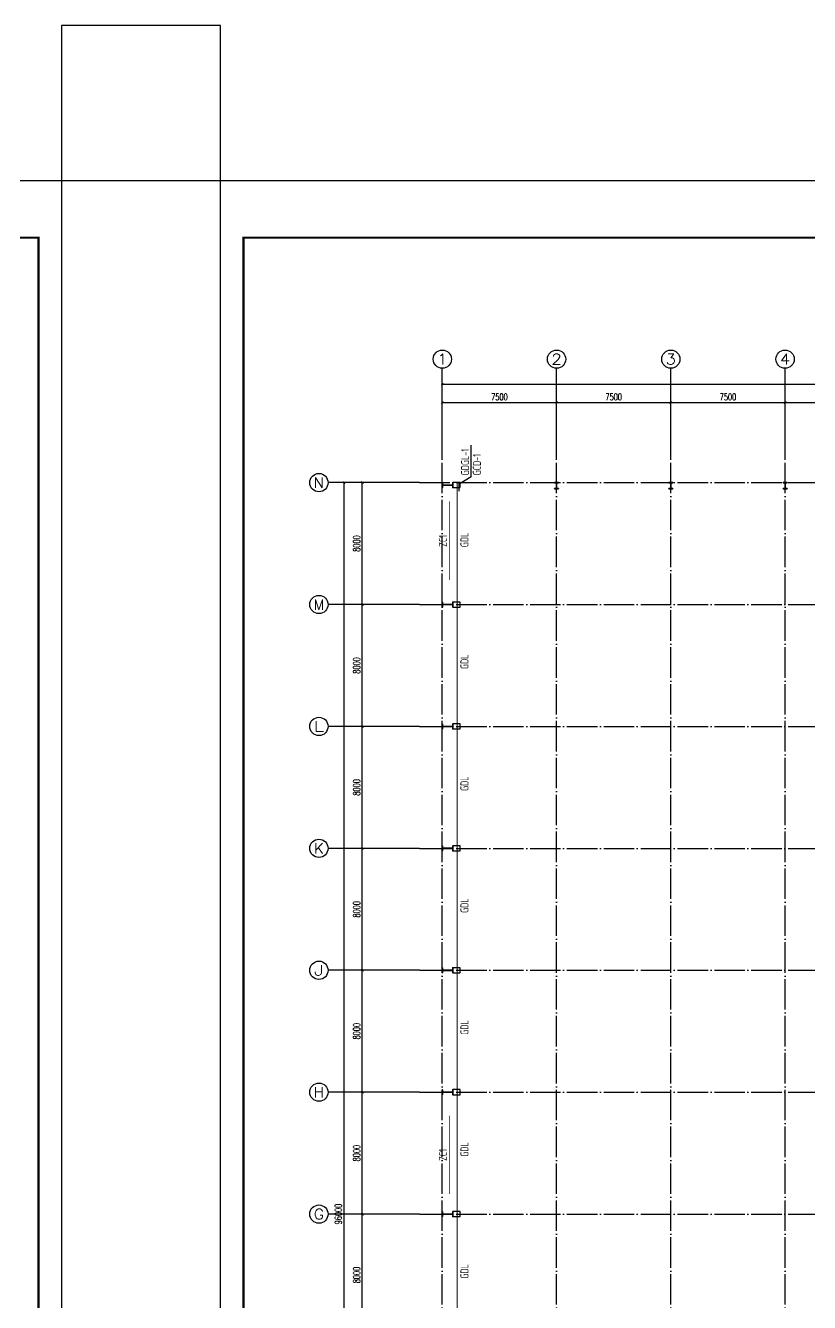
# Model space of a CAD drawing. Extents: x 14475413 to 15955882, y -732572 to -282951.
# Drawn here: x 15080171 to 15131626, y -540449 to -456657 of the extents above; entities that cross this region are included whole.
import ezdxf
from ezdxf.enums import TextEntityAlignment as Align

# ---------------------------------------------------------------- set-up
doc = ezdxf.new("R2010")
doc.units = 0
doc.header["$LTSCALE"] = 1000
doc.header["$MEASUREMENT"] = 0
doc.linetypes.add('DOTE', pattern=[2.42, 2, -0.2, 0.02, -0.2])
for name, color, linetype in [('220', 7, 'Continuous'), ('3T_WOOD', 21, 'Continuous'), ('AXIS', 3, 'Continuous'), ('AXIS_TEXT', 7, 'Continuous'), ('BALCONY', 6, 'Continuous'), ('DIM_LEAD', 3, 'Continuous'), ('DOTE', 1, 'DOTE'), ('PUB_TEXT', 7, 'Continuous'), ('SURFACE', 6, 'Continuous'), ('TK', 4, 'Continuous'), ('次梁箍筋', 1, 'Continuous')]:
    doc.layers.add(name, color=color, linetype=linetype)
doc.layers.add('Pkpm_柱子', color=3, linetype='Continuous', lineweight=35)
doc.styles.add('_TCH_AXIS', font='COMPLEX', dxfattribs={"bigfont": 'GBCBIG'})
doc.styles.add('_TCH_DIM_T3', font='SIMPLEX', dxfattribs={"width": 0.705882, "bigfont": 'GBCBIG'})
doc.styles.add('COMPLEX', font='COMPLEX')
doc.styles.add('TSSD_Dimension', font='Tssdeng.shx', dxfattribs={"width": 0.7, "bigfont": 'hztxt.shx'})
doc.styles.add('TSSD_REIN', font='tssdeng.shx', dxfattribs={"width": 0.7, "bigfont": 'tssdchn.shx'})
doc.dimstyles.new('_TCH_ARCH&&150', dxfattribs={"dimtxt": 446.25, "dimasz": 150, "dimexe": 375, "dimexo": 450, "dimgap": 150, "dimtad": 1, "dimdec": 0, "dimzin": 0, "dimdsep": 46, "dimtxsty": '_TCH_DIM_T3', "dimblk": 'ARCHTICK', "dimcen": 0.09, "dimclrt": 7, "dimazin": 2, "dimtfac": 1, "dimtdec": 0, "dimtix": 1, "dimtmove": 2, "dimatfit": 3, "dimfxl": 0, "dimtolj": 1, "dimtzin": 0, "dimarcsym": 0})

# ---------------------------------------------------------------- blocks, each defined once
blk = doc.blocks.new('Q23Q3Q321Q321')
at = {"layer": 'Pkpm_柱子'}
for points in [[(15203081, -480432), (15203093, -480432), (15203093, -480592), (15203769, -480592), (15203769, -480432), (15203781, -480432), (15203781, -480762), (15203769, -480762), (15203769, -480602), (15203093, -480602), (15203093, -480762), (15203081, -480762)], [(15210706, -480432), (15210706, -480444), (15210586, -480444), (15210586, -480820), (15210706, -480820), (15210706, -480832), (15210456, -480832), (15210456, -480820), (15210576, -480820), (15210576, -480444), (15210456, -480444), (15210456, -480432)], [(15218206, -480432), (15218206, -480444), (15218086, -480444), (15218086, -480820), (15218206, -480820), (15218206, -480832), (15217956, -480832), (15217956, -480820), (15218076, -480820), (15218076, -480444), (15217956, -480444), (15217956, -480432)], [(15225706, -480432), (15225706, -480444), (15225586, -480444), (15225586, -480820), (15225706, -480820), (15225706, -480832), (15225456, -480832), (15225456, -480820), (15225576, -480820), (15225576, -480444), (15225456, -480444), (15225456, -480432)], [(15203081, -488267), (15203093, -488267), (15203093, -488427), (15203769, -488427), (15203769, -488267), (15203781, -488267), (15203781, -488597), (15203769, -488597), (15203769, -488437), (15203093, -488437), (15203093, -488597), (15203081, -488597)], [(15203081, -496267), (15203093, -496267), (15203093, -496427), (15203769, -496427), (15203769, -496267), (15203781, -496267), (15203781, -496597), (15203769, -496597), (15203769, -496437), (15203093, -496437), (15203093, -496597), (15203081, -496597)], [(15203081, -504267), (15203093, -504267), (15203093, -504427), (15203769, -504427), (15203769, -504267), (15203781, -504267), (15203781, -504597), (15203769, -504597), (15203769, -504437), (15203093, -504437), (15203093, -504597), (15203081, -504597)], [(15203081, -512267), (15203093, -512267), (15203093, -512427), (15203769, -512427), (15203769, -512267), (15203781, -512267), (15203781, -512597), (15203769, -512597), (15203769, -512437), (15203093, -512437), (15203093, -512597), (15203081, -512597)], [(15203081, -520267), (15203093, -520267), (15203093, -520427), (15203769, -520427), (15203769, -520267), (15203781, -520267), (15203781, -520597), (15203769, -520597), (15203769, -520437), (15203093, -520437), (15203093, -520597), (15203081, -520597)], [(15203081, -528267), (15203093, -528267), (15203093, -528427), (15203769, -528427), (15203769, -528267), (15203781, -528267), (15203781, -528597), (15203769, -528597), (15203769, -528437), (15203093, -528437), (15203093, -528597), (15203081, -528597)]]:
    blk.add_hatch(color=256, dxfattribs=at).paths.add_polyline_path(points)
for points in [[(15203081, -480432), (15203093, -480432), (15203093, -480592), (15203769, -480592), (15203769, -480432), (15203781, -480432), (15203781, -480762), (15203769, -480762), (15203769, -480602), (15203093, -480602), (15203093, -480762), (15203081, -480762)], [(15210706, -480432), (15210706, -480444), (15210586, -480444), (15210586, -480820), (15210706, -480820), (15210706, -480832), (15210456, -480832), (15210456, -480820), (15210576, -480820), (15210576, -480444), (15210456, -480444), (15210456, -480432)], [(15218206, -480432), (15218206, -480444), (15218086, -480444), (15218086, -480820), (15218206, -480820), (15218206, -480832), (15217956, -480832), (15217956, -480820), (15218076, -480820), (15218076, -480444), (15217956, -480444), (15217956, -480432)], [(15225706, -480432), (15225706, -480444), (15225586, -480444), (15225586, -480820), (15225706, -480820), (15225706, -480832), (15225456, -480832), (15225456, -480820), (15225576, -480820), (15225576, -480444), (15225456, -480444), (15225456, -480432)], [(15203081, -488267), (15203093, -488267), (15203093, -488427), (15203769, -488427), (15203769, -488267), (15203781, -488267), (15203781, -488597), (15203769, -488597), (15203769, -488437), (15203093, -488437), (15203093, -488597), (15203081, -488597)], [(15203081, -496267), (15203093, -496267), (15203093, -496427), (15203769, -496427), (15203769, -496267), (15203781, -496267), (15203781, -496597), (15203769, -496597), (15203769, -496437), (15203093, -496437), (15203093, -496597), (15203081, -496597)], [(15203081, -504267), (15203093, -504267), (15203093, -504427), (15203769, -504427), (15203769, -504267), (15203781, -504267), (15203781, -504597), (15203769, -504597), (15203769, -504437), (15203093, -504437), (15203093, -504597), (15203081, -504597)], [(15203081, -512267), (15203093, -512267), (15203093, -512427), (15203769, -512427), (15203769, -512267), (15203781, -512267), (15203781, -512597), (15203769, -512597), (15203769, -512437), (15203093, -512437), (15203093, -512597), (15203081, -512597)], [(15203081, -520267), (15203093, -520267), (15203093, -520427), (15203769, -520427), (15203769, -520267), (15203781, -520267), (15203781, -520597), (15203769, -520597), (15203769, -520437), (15203093, -520437), (15203093, -520597), (15203081, -520597)], [(15203081, -528267), (15203093, -528267), (15203093, -528427), (15203769, -528427), (15203769, -528267), (15203781, -528267), (15203781, -528597), (15203769, -528597), (15203769, -528437), (15203093, -528437), (15203093, -528597), (15203081, -528597)]]:
    blk.add_lwpolyline(points, close=True, dxfattribs=at)
blk = doc.blocks.new('GeYuanFrame_87403653', base_point=(20.09, 4.53))
at = {"layer": 'TK'}
blk.add_lwpolyline([(20.09, 4.53), (20.09, 598.53), (1071.09, 598.53), (1071.09, 4.53)], close=True, dxfattribs=at)
at = {"layer": 'TK', "const_width": 1}
blk.add_lwpolyline([(45.09, 588.53), (1061.09, 588.53), (1061.09, 14.53), (45.09, 14.53)], close=True, dxfattribs=at)
blk = doc.blocks.new('GeYuanFrame_88545606', base_point=(20.09, 4.53))
at = {"layer": 'TK'}
blk.add_lwpolyline([(20.09, 4.53), (20.09, 598.53), (1071.09, 598.53), (1071.09, 4.53)], close=True, dxfattribs=at)
at = {"layer": 'TK', "const_width": 1}
blk.add_lwpolyline([(45.09, 588.53), (1061.09, 588.53), (1061.09, 14.53), (45.09, 14.53)], close=True, dxfattribs=at)
blk = doc.blocks.new('_AXISO')
blk.add_circle((0, 0), 0.5)
at = {"layer": 'AXIS_TEXT', "style": 'COMPLEX', "width": 1.041667}
blk.add_attdef('A', text='', height=0.56, dxfattribs=at).set_placement((-0.25, -0.28), (0.25, -0.28), align=Align.FIT)
blk = doc.blocks.new('_ArchTick')
at = {"color": 0, "linetype": 'ByBlock', "const_width": 0.4}
blk.add_lwpolyline([(-0.5, -0.5), (0.5, 0.5)], dxfattribs=at)
blk = doc.blocks.new('*D922')
at = {"layer": 'AXIS', "color": 0, "lineweight": -2}
for p, q in [((15105577, -486650), (15100702, -486650)), ((15101077, -582650), (15101077, -486650)), ((15105577, -582650), (15100702, -582650))]:
    blk.add_line(p, q, dxfattribs=at)
at = {"layer": 'Defpoints', "color": 0}
for p in [(15101077, -486650), (15106027, -486650), (15106027, -582650)]:
    blk.add_point(p, dxfattribs=at)
at = {"layer": 'AXIS', "color": 0, "lineweight": -2, "xscale": 150, "yscale": 150, "zscale": 150}
for p, rotation in [((15101077, -486650), 90), ((15101077, -582650), 270)]:
    blk.add_blockref('_ArchTick', p, dxfattribs=dict(at, rotation=rotation))
at = {"layer": 'AXIS', "color": 7, "insert": (15100704, -534650), "char_height": 446.2, "attachment_point": 5, "rotation": 90, "style": '_TCH_DIM_T3'}
blk.add_mtext('\\A1;96000', dxfattribs=at)
blk = doc.blocks.new('*D928')
at = {"layer": 'AXIS', "color": 0, "lineweight": -2}
for p, q in [((15105577, -534650), (15101902, -534650)), ((15102277, -542650), (15102277, -534650)), ((15105577, -542650), (15101902, -542650))]:
    blk.add_line(p, q, dxfattribs=at)
at = {"layer": 'Defpoints', "color": 0}
for p in [(15102277, -534650), (15106027, -534650), (15106027, -542650)]:
    blk.add_point(p, dxfattribs=at)
at = {"layer": 'AXIS', "color": 0, "lineweight": -2, "xscale": 150, "yscale": 150, "zscale": 150}
for p, rotation in [((15102277, -534650), 90), ((15102277, -542650), 270)]:
    blk.add_blockref('_ArchTick', p, dxfattribs=dict(at, rotation=rotation))
at = {"layer": 'AXIS', "color": 7, "insert": (15101904, -538650), "char_height": 446.2, "attachment_point": 5, "rotation": 90, "style": '_TCH_DIM_T3'}
blk.add_mtext('\\A1;8000', dxfattribs=at)
blk = doc.blocks.new('*D929')
at = {"layer": 'AXIS', "color": 0, "lineweight": -2}
for p, q in [((15105577, -526650), (15101902, -526650)), ((15102277, -534650), (15102277, -526650)), ((15105577, -534650), (15101902, -534650))]:
    blk.add_line(p, q, dxfattribs=at)
at = {"layer": 'Defpoints', "color": 0}
for p in [(15102277, -526650), (15106027, -526650), (15106027, -534650)]:
    blk.add_point(p, dxfattribs=at)
at = {"layer": 'AXIS', "color": 0, "lineweight": -2, "xscale": 150, "yscale": 150, "zscale": 150}
for p, rotation in [((15102277, -526650), 90), ((15102277, -534650), 270)]:
    blk.add_blockref('_ArchTick', p, dxfattribs=dict(at, rotation=rotation))
at = {"layer": 'AXIS', "color": 7, "insert": (15101904, -530650), "char_height": 446.2, "attachment_point": 5, "rotation": 90, "style": '_TCH_DIM_T3'}
blk.add_mtext('\\A1;8000', dxfattribs=at)
blk = doc.blocks.new('*D930')
at = {"layer": 'AXIS', "color": 0, "lineweight": -2}
for p, q in [((15105577, -518650), (15101902, -518650)), ((15102277, -526650), (15102277, -518650)), ((15105577, -526650), (15101902, -526650))]:
    blk.add_line(p, q, dxfattribs=at)
at = {"layer": 'Defpoints', "color": 0}
for p in [(15102277, -518650), (15106027, -518650), (15106027, -526650)]:
    blk.add_point(p, dxfattribs=at)
at = {"layer": 'AXIS', "color": 0, "lineweight": -2, "xscale": 150, "yscale": 150, "zscale": 150}
for p, rotation in [((15102277, -518650), 90), ((15102277, -526650), 270)]:
    blk.add_blockref('_ArchTick', p, dxfattribs=dict(at, rotation=rotation))
at = {"layer": 'AXIS', "color": 7, "insert": (15101904, -522650), "char_height": 446.2, "attachment_point": 5, "rotation": 90, "style": '_TCH_DIM_T3'}
blk.add_mtext('\\A1;8000', dxfattribs=at)
blk = doc.blocks.new('*D931')
at = {"layer": 'AXIS', "color": 0, "lineweight": -2}
for p, q in [((15105577, -510650), (15101902, -510650)), ((15102277, -518650), (15102277, -510650)), ((15105577, -518650), (15101902, -518650))]:
    blk.add_line(p, q, dxfattribs=at)
at = {"layer": 'Defpoints', "color": 0}
for p in [(15102277, -510650), (15106027, -510650), (15106027, -518650)]:
    blk.add_point(p, dxfattribs=at)
at = {"layer": 'AXIS', "color": 0, "lineweight": -2, "xscale": 150, "yscale": 150, "zscale": 150}
for p, rotation in [((15102277, -510650), 90), ((15102277, -518650), 270)]:
    blk.add_blockref('_ArchTick', p, dxfattribs=dict(at, rotation=rotation))
at = {"layer": 'AXIS', "color": 7, "insert": (15101904, -514650), "char_height": 446.2, "attachment_point": 5, "rotation": 90, "style": '_TCH_DIM_T3'}
blk.add_mtext('\\A1;8000', dxfattribs=at)
blk = doc.blocks.new('*D932')
at = {"layer": 'AXIS', "color": 0, "lineweight": -2}
for p, q in [((15105577, -502650), (15101902, -502650)), ((15102277, -510650), (15102277, -502650)), ((15105577, -510650), (15101902, -510650))]:
    blk.add_line(p, q, dxfattribs=at)
at = {"layer": 'Defpoints', "color": 0}
for p in [(15102277, -502650), (15106027, -502650), (15106027, -510650)]:
    blk.add_point(p, dxfattribs=at)
at = {"layer": 'AXIS', "color": 0, "lineweight": -2, "xscale": 150, "yscale": 150, "zscale": 150}
for p, rotation in [((15102277, -502650), 90), ((15102277, -510650), 270)]:
    blk.add_blockref('_ArchTick', p, dxfattribs=dict(at, rotation=rotation))
at = {"layer": 'AXIS', "color": 7, "insert": (15101904, -506650), "char_height": 446.2, "attachment_point": 5, "rotation": 90, "style": '_TCH_DIM_T3'}
blk.add_mtext('\\A1;8000', dxfattribs=at)
blk = doc.blocks.new('*D933')
at = {"layer": 'AXIS', "color": 0, "lineweight": -2}
for p, q in [((15105577, -494650), (15101902, -494650)), ((15102277, -502650), (15102277, -494650)), ((15105577, -502650), (15101902, -502650))]:
    blk.add_line(p, q, dxfattribs=at)
at = {"layer": 'Defpoints', "color": 0}
for p in [(15102277, -494650), (15106027, -494650), (15106027, -502650)]:
    blk.add_point(p, dxfattribs=at)
at = {"layer": 'AXIS', "color": 0, "lineweight": -2, "xscale": 150, "yscale": 150, "zscale": 150}
for p, rotation in [((15102277, -494650), 90), ((15102277, -502650), 270)]:
    blk.add_blockref('_ArchTick', p, dxfattribs=dict(at, rotation=rotation))
at = {"layer": 'AXIS', "color": 7, "insert": (15101904, -498650), "char_height": 446.2, "attachment_point": 5, "rotation": 90, "style": '_TCH_DIM_T3'}
blk.add_mtext('\\A1;8000', dxfattribs=at)
blk = doc.blocks.new('*D934')
at = {"layer": 'AXIS', "color": 0, "lineweight": -2}
for p, q in [((15105577, -486650), (15101902, -486650)), ((15102277, -494650), (15102277, -486650)), ((15105577, -494650), (15101902, -494650))]:
    blk.add_line(p, q, dxfattribs=at)
at = {"layer": 'Defpoints', "color": 0}
for p in [(15102277, -486650), (15106027, -486650), (15106027, -494650)]:
    blk.add_point(p, dxfattribs=at)
at = {"layer": 'AXIS', "color": 0, "lineweight": -2, "xscale": 150, "yscale": 150, "zscale": 150}
for p, rotation in [((15102277, -486650), 90), ((15102277, -494650), 270)]:
    blk.add_blockref('_ArchTick', p, dxfattribs=dict(at, rotation=rotation))
at = {"layer": 'AXIS', "color": 7, "insert": (15101904, -490650), "char_height": 446.2, "attachment_point": 5, "rotation": 90, "style": '_TCH_DIM_T3'}
blk.add_mtext('\\A1;8000', dxfattribs=at)
blk = doc.blocks.new('*D957')
at = {"layer": 'AXIS', "color": 0, "lineweight": -2}
for p, q in [((15107527, -484700), (15107527, -479825)), ((15167527, -484700), (15167527, -479825)), ((15107527, -480200), (15167527, -480200))]:
    blk.add_line(p, q, dxfattribs=at)
at = {"layer": 'Defpoints', "color": 0}
for p in [(15167527, -480200), (15107527, -485150), (15167527, -485150)]:
    blk.add_point(p, dxfattribs=at)
at = {"layer": 'AXIS', "color": 0, "lineweight": -2, "xscale": 150, "yscale": 150, "zscale": 150, "rotation": 180}
blk.add_blockref('_ArchTick', (15107527, -480200), dxfattribs=at)
at = {"layer": 'AXIS', "color": 0, "lineweight": -2, "xscale": 150, "yscale": 150, "zscale": 150}
blk.add_blockref('_ArchTick', (15167527, -480200), dxfattribs=at)
at = {"layer": 'AXIS', "color": 7, "insert": (15137527, -479827), "char_height": 446.2, "attachment_point": 5, "style": '_TCH_DIM_T3'}
blk.add_mtext('\\A1;60000', dxfattribs=at)
blk = doc.blocks.new('*D958')
at = {"layer": 'AXIS', "color": 0, "lineweight": -2}
for p, q in [((15107527, -484700), (15107527, -481025)), ((15107527, -481400), (15115027, -481400)), ((15115027, -484700), (15115027, -481025))]:
    blk.add_line(p, q, dxfattribs=at)
at = {"layer": 'Defpoints', "color": 0}
for p in [(15115027, -481400), (15107527, -485150), (15115027, -485150)]:
    blk.add_point(p, dxfattribs=at)
at = {"layer": 'AXIS', "color": 0, "lineweight": -2, "xscale": 150, "yscale": 150, "zscale": 150, "rotation": 180}
blk.add_blockref('_ArchTick', (15107527, -481400), dxfattribs=at)
at = {"layer": 'AXIS', "color": 0, "lineweight": -2, "xscale": 150, "yscale": 150, "zscale": 150}
blk.add_blockref('_ArchTick', (15115027, -481400), dxfattribs=at)
at = {"layer": 'AXIS', "color": 7, "insert": (15111277, -481027), "char_height": 446.2, "attachment_point": 5, "style": '_TCH_DIM_T3'}
blk.add_mtext('\\A1;7500', dxfattribs=at)
blk = doc.blocks.new('*D959')
at = {"layer": 'AXIS', "color": 0, "lineweight": -2}
for p, q in [((15115027, -484700), (15115027, -481025)), ((15115027, -481400), (15122527, -481400)), ((15122527, -484700), (15122527, -481025))]:
    blk.add_line(p, q, dxfattribs=at)
at = {"layer": 'Defpoints', "color": 0}
for p in [(15122527, -481400), (15115027, -485150), (15122527, -485150)]:
    blk.add_point(p, dxfattribs=at)
at = {"layer": 'AXIS', "color": 0, "lineweight": -2, "xscale": 150, "yscale": 150, "zscale": 150, "rotation": 180}
blk.add_blockref('_ArchTick', (15115027, -481400), dxfattribs=at)
at = {"layer": 'AXIS', "color": 0, "lineweight": -2, "xscale": 150, "yscale": 150, "zscale": 150}
blk.add_blockref('_ArchTick', (15122527, -481400), dxfattribs=at)
at = {"layer": 'AXIS', "color": 7, "insert": (15118777, -481027), "char_height": 446.2, "attachment_point": 5, "style": '_TCH_DIM_T3'}
blk.add_mtext('\\A1;7500', dxfattribs=at)
blk = doc.blocks.new('*D960')
at = {"layer": 'AXIS', "color": 0, "lineweight": -2}
for p, q in [((15122527, -484700), (15122527, -481025)), ((15122527, -481400), (15130027, -481400)), ((15130027, -484700), (15130027, -481025))]:
    blk.add_line(p, q, dxfattribs=at)
at = {"layer": 'Defpoints', "color": 0}
for p in [(15130027, -481400), (15122527, -485150), (15130027, -485150)]:
    blk.add_point(p, dxfattribs=at)
at = {"layer": 'AXIS', "color": 0, "lineweight": -2, "xscale": 150, "yscale": 150, "zscale": 150, "rotation": 180}
blk.add_blockref('_ArchTick', (15122527, -481400), dxfattribs=at)
at = {"layer": 'AXIS', "color": 0, "lineweight": -2, "xscale": 150, "yscale": 150, "zscale": 150}
blk.add_blockref('_ArchTick', (15130027, -481400), dxfattribs=at)
at = {"layer": 'AXIS', "color": 7, "insert": (15126277, -481027), "char_height": 446.2, "attachment_point": 5, "style": '_TCH_DIM_T3'}
blk.add_mtext('\\A1;7500', dxfattribs=at)
blk = doc.blocks.new('*D961')
at = {"layer": 'AXIS', "color": 0, "lineweight": -2}
for p, q in [((15130027, -484700), (15130027, -481025)), ((15130027, -481400), (15137527, -481400)), ((15137527, -484700), (15137527, -481025))]:
    blk.add_line(p, q, dxfattribs=at)
at = {"layer": 'Defpoints', "color": 0}
for p in [(15137527, -481400), (15130027, -485150), (15137527, -485150)]:
    blk.add_point(p, dxfattribs=at)
at = {"layer": 'AXIS', "color": 0, "lineweight": -2, "xscale": 150, "yscale": 150, "zscale": 150, "rotation": 180}
blk.add_blockref('_ArchTick', (15130027, -481400), dxfattribs=at)
at = {"layer": 'AXIS', "color": 0, "lineweight": -2, "xscale": 150, "yscale": 150, "zscale": 150}
blk.add_blockref('_ArchTick', (15137527, -481400), dxfattribs=at)
at = {"layer": 'AXIS', "color": 7, "insert": (15133777, -481027), "char_height": 446.2, "attachment_point": 5, "style": '_TCH_DIM_T3'}
blk.add_mtext('\\A1;7500', dxfattribs=at)

msp = doc.modelspace()

# ---------------------------------------------------------------- linework, layer by layer
at = {"layer": '3T_WOOD', "ltscale": 0.5}
for p, q in [((15108226.8, -486979.8), (15108701.8, -486979.8)), ((15108226.8, -494814.8), (15108701.8, -494814.8)), ((15108226.8, -502814.8), (15108701.8, -502814.8)), ((15108226.8, -510814.8), (15108701.8, -510814.8)), ((15108226.8, -518814.8), (15108701.8, -518814.8)), ((15108226.8, -526814.8), (15108701.8, -526814.8)), ((15108226.8, -534814.8), (15108701.8, -534814.8))]:
    msp.add_line(p, q, dxfattribs=at)
for points in [[(15108701.8, -486649.8), (15108226.8, -486649.8), (15108226.8, -486979.8), (15108701.8, -486979.8)], [(15108701.8, -494484.8), (15108226.8, -494484.8), (15108226.8, -494814.8), (15108701.8, -494814.8)], [(15108701.8, -502484.8), (15108226.8, -502484.8), (15108226.8, -502814.8), (15108701.8, -502814.8)], [(15108701.8, -510484.8), (15108226.8, -510484.8), (15108226.8, -510814.8), (15108701.8, -510814.8)], [(15108701.8, -518484.8), (15108226.8, -518484.8), (15108226.8, -518814.8), (15108701.8, -518814.8)], [(15108701.8, -526484.8), (15108226.8, -526484.8), (15108226.8, -526814.8), (15108701.8, -526814.8)], [(15108701.8, -534484.8), (15108226.8, -534484.8), (15108226.8, -534814.8), (15108701.8, -534814.8)]]:
    msp.add_lwpolyline(points, close=True, dxfattribs=at)
at = {"layer": 'AXIS'}
for p, q in [((15107526.8, -485149.8), (15107526.8, -479149.8)), ((15115026.8, -485149.8), (15115026.8, -479149.8)), ((15122526.8, -485149.8), (15122526.8, -479149.8)), ((15130026.8, -485149.8), (15130026.8, -479149.8)), ((15106026.8, -486649.8), (15100026.8, -486649.8)), ((15106026.8, -494649.8), (15100026.8, -494649.8)), ((15106026.8, -502649.8), (15100026.8, -502649.8)), ((15106026.8, -510649.8), (15100026.8, -510649.8)), ((15106026.8, -518649.8), (15100026.8, -518649.8)), ((15106026.8, -526649.8), (15100026.8, -526649.8)), ((15106026.8, -534649.8), (15100026.8, -534649.8))]:
    msp.add_line(p, q, dxfattribs=at)
at = {"layer": 'BALCONY', "ltscale": 0.5}
msp.add_lwpolyline([(15082522.4, -466825.4), (15092976.8, -466825.4), (15092976.8, -456657.1), (15082522.4, -456657.1)], close=True, dxfattribs=at)
at = {"layer": 'DIM_LEAD', "color": 3, "const_width": 50}
for points in [[(15107995.6, -487887.2), (15107995.6, -493031)], [(15107995.6, -528181.2), (15107995.6, -533325)]]:
    msp.add_lwpolyline(points, dxfattribs=at)
at = {"layer": 'DOTE'}
for p, q in [((15107526.8, -584149.8), (15107526.8, -485149.8)), ((15115026.8, -584149.8), (15115026.8, -485149.8)), ((15122526.8, -584149.8), (15122526.8, -485149.8)), ((15130026.8, -584149.8), (15130026.8, -485149.8)), ((15106026.8, -486649.8), (15169026.8, -486649.8)), ((15106026.8, -494649.8), (15169026.8, -494649.8)), ((15106026.8, -502649.8), (15169026.8, -502649.8)), ((15106026.8, -510649.8), (15169026.8, -510649.8)), ((15106026.8, -518649.8), (15169026.8, -518649.8)), ((15106026.8, -526649.8), (15169026.8, -526649.8)), ((15106026.8, -534649.8), (15169026.8, -534649.8))]:
    msp.add_line(p, q, dxfattribs=at)
at = {"layer": 'SURFACE'}
msp.add_line((15109428.8, -486271), (15109428.8, -484186.8), dxfattribs=at)
msp.add_lwpolyline([(15109428.8, -486271), (15108638.5, -486750.6)], dxfattribs=at)
at = {"layer": '次梁箍筋', "color": 6, "linetype": 'DOTE', "const_width": 75}
for points in [[(15108501.8, -486649.8), (15108501.8, -582649.8)], [(15108621.8, -487231.4), (15108621.8, -486639.8)]]:
    msp.add_lwpolyline(points, dxfattribs=at)

# ---------------------------------------------------------------- block references
at = {"xscale": 150, "yscale": 150, "zscale": 150, "rotation": 270}
for name, p in [('GeYuanFrame_88545606', (14993422.4, -466825.4)), ('GeYuanFrame_87403653', (15092976.8, -466825.4))]:
    msp.add_blockref(name, p, dxfattribs=at)
msp.add_blockref('Q23Q3Q321Q321', (-95554.4, -6218.2))
at = {"layer": 'AXIS'}
ref = msp.add_blockref('_AXISO', (15107526.8, -478549.8), dxfattribs=dict(at, xscale=1200, yscale=1200, zscale=1200))
ref.add_attrib('A', '1', dxfattribs={"layer": 'AXIS_TEXT', "ltscale": 0.5, "height": 678.8, "style": '_TCH_AXIS', "width": 2.333333}).set_placement((15107187.4, -478889.2), (15107866.2, -478889.2), align=Align.FIT)
ref = msp.add_blockref('_AXISO', (15115026.8, -478549.8), dxfattribs=dict(at, xscale=1200, yscale=1200, zscale=1200))
ref.add_attrib('A', '2', dxfattribs={"layer": 'AXIS_TEXT', "ltscale": 0.5, "height": 678.8, "style": '_TCH_AXIS', "width": 1.5}).set_placement((15114687.4, -478889.2), (15115366.2, -478889.2), align=Align.FIT)
ref = msp.add_blockref('_AXISO', (15122526.8, -478549.8), dxfattribs=dict(at, xscale=1200, yscale=1200, zscale=1200))
ref.add_attrib('A', '3', dxfattribs={"layer": 'AXIS_TEXT', "ltscale": 0.5, "height": 678.8, "style": '_TCH_AXIS', "width": 1.5}).set_placement((15122187.4, -478889.2), (15122866.2, -478889.2), align=Align.FIT)
ref = msp.add_blockref('_AXISO', (15130026.8, -478549.8), dxfattribs=dict(at, xscale=1200, yscale=1200, zscale=1200))
ref.add_attrib('A', '4', dxfattribs={"layer": 'AXIS_TEXT', "ltscale": 0.5, "height": 678.8, "style": '_TCH_AXIS', "width": 1.3125}).set_placement((15129687.4, -478889.2), (15130366.2, -478889.2), align=Align.FIT)
ref = msp.add_blockref('_AXISO', (15099426.8, -486649.8), dxfattribs=dict(at, xscale=1200, yscale=1200, zscale=1200))
ref.add_attrib('A', 'N', dxfattribs={"layer": 'AXIS_TEXT', "ltscale": 0.5, "height": 678.8, "style": '_TCH_AXIS', "width": 1.105263}).set_placement((15099087.4, -486989.2), (15099766.2, -486989.2), align=Align.FIT)
ref = msp.add_blockref('_AXISO', (15099426.8, -494649.8), dxfattribs=dict(at, xscale=1200, yscale=1200, zscale=1200))
ref.add_attrib('A', 'M', dxfattribs={"layer": 'AXIS_TEXT', "ltscale": 0.5, "height": 678.8, "style": '_TCH_AXIS'}).set_placement((15099087.4, -494989.2), (15099766.2, -494989.2), align=Align.FIT)
ref = msp.add_blockref('_AXISO', (15099426.8, -502649.8), dxfattribs=dict(at, xscale=1200, yscale=1200, zscale=1200))
ref.add_attrib('A', 'L', dxfattribs={"layer": 'AXIS_TEXT', "ltscale": 0.5, "height": 678.8, "style": '_TCH_AXIS', "width": 1.4}).set_placement((15099087.4, -502989.2), (15099766.2, -502989.2), align=Align.FIT)
ref = msp.add_blockref('_AXISO', (15099426.8, -510649.8), dxfattribs=dict(at, xscale=1200, yscale=1200, zscale=1200))
ref.add_attrib('A', 'K', dxfattribs={"layer": 'AXIS_TEXT', "ltscale": 0.5, "height": 678.8, "style": '_TCH_AXIS', "width": 1.105263}).set_placement((15099087.4, -510989.2), (15099766.2, -510989.2), align=Align.FIT)
ref = msp.add_blockref('_AXISO', (15099426.8, -518649.8), dxfattribs=dict(at, xscale=1200, yscale=1200, zscale=1200))
ref.add_attrib('A', 'J', dxfattribs={"layer": 'AXIS_TEXT', "ltscale": 0.5, "height": 678.8, "style": '_TCH_AXIS', "width": 1.909091}).set_placement((15099087.4, -518989.2), (15099766.2, -518989.2), align=Align.FIT)
ref = msp.add_blockref('_AXISO', (15099426.8, -526649.8), dxfattribs=dict(at, xscale=1200, yscale=1200, zscale=1200))
ref.add_attrib('A', 'H', dxfattribs={"layer": 'AXIS_TEXT', "ltscale": 0.5, "height": 678.8, "style": '_TCH_AXIS', "width": 1.05}).set_placement((15099087.4, -526989.2), (15099766.2, -526989.2), align=Align.FIT)
ref = msp.add_blockref('_AXISO', (15099426.8, -534649.8), dxfattribs=dict(at, xscale=1200, yscale=1200, zscale=1200))
ref.add_attrib('A', 'G', dxfattribs={"layer": 'AXIS_TEXT', "ltscale": 0.5, "height": 678.8, "style": '_TCH_AXIS', "width": 1.166667}).set_placement((15099087.4, -534989.2), (15099766.2, -534989.2), align=Align.FIT)

# ---------------------------------------------------------------- texts
at = {"layer": '220', "style": 'TSSD_REIN', "width": 0.7}
for s, p in [('GDGL-1', (15109287.9, -486171.2)), ('GCD-1', (15110056.4, -486168.2)), ('GDL', (15109245.5, -490885)), ('GDL', (15109245.5, -498885)), ('GDL', (15109245.5, -506885)), ('GDL', (15109245.5, -514885)), ('GDL', (15109245.5, -522885)), ('GDL', (15109245.5, -530885)), ('GDL', (15109245.5, -538885))]:
    msp.add_text(s, height=525, rotation=90, dxfattribs=at).set_placement(p)
at = {"layer": 'PUB_TEXT', "style": 'TSSD_Dimension', "width": 0.7}
for p in [(15107831.1, -490863.7), (15107831.1, -531157.7)]:
    msp.add_text('ZC1', height=525, rotation=90, dxfattribs=at).set_placement(p)

# ---------------------------------------------------------------- dimensions: what is measured, and where the dimension line sits
at = {"layer": 'AXIS'}
for p1, p2, distance, text, picture, middle in [((15107526.8, -485149.8), (15167526.8, -485149.8), 4950, '60000', '*D957', (15137526.8, -479826.6)), ((15107526.8, -485149.8), (15115026.8, -485149.8), 3750, '7500', '*D958', (15111276.8, -481026.6)), ((15115026.8, -485149.8), (15122526.8, -485149.8), 3750, '7500', '*D959', (15118776.8, -481026.6)), ((15122526.8, -485149.8), (15130026.8, -485149.8), 3750, '7500', '*D960', (15126276.8, -481026.6)), ((15130026.8, -485149.8), (15137526.8, -485149.8), 3750, '7500', '*D961', (15133776.8, -481026.6)), ((15106026.8, -582649.8), (15106026.8, -486649.8), 4950, '96000', '*D922', (15100703.7, -534649.8)), ((15106026.8, -494649.8), (15106026.8, -486649.8), 3750, '8000', '*D934', (15101903.7, -490649.8)), ((15106026.8, -502649.8), (15106026.8, -494649.8), 3750, '8000', '*D933', (15101903.7, -498649.8)), ((15106026.8, -510649.8), (15106026.8, -502649.8), 3750, '8000', '*D932', (15101903.7, -506649.8)), ((15106026.8, -518649.8), (15106026.8, -510649.8), 3750, '8000', '*D931', (15101903.7, -514649.8)), ((15106026.8, -526649.8), (15106026.8, -518649.8), 3750, '8000', '*D930', (15101903.7, -522649.8)), ((15106026.8, -534649.8), (15106026.8, -526649.8), 3750, '8000', '*D929', (15101903.7, -530649.8)), ((15106026.8, -542649.8), (15106026.8, -534649.8), 3750, '8000', '*D928', (15101903.7, -538649.8))]:
    dim = msp.add_aligned_dim(p1=p1, p2=p2, distance=distance, text=text, dimstyle='_TCH_ARCH&&150', dxfattribs=at)
    dim.commit()
    dim.dimension.update_dxf_attribs({"geometry": picture, "text_midpoint": middle})

doc.saveas('drawing.dxf')
